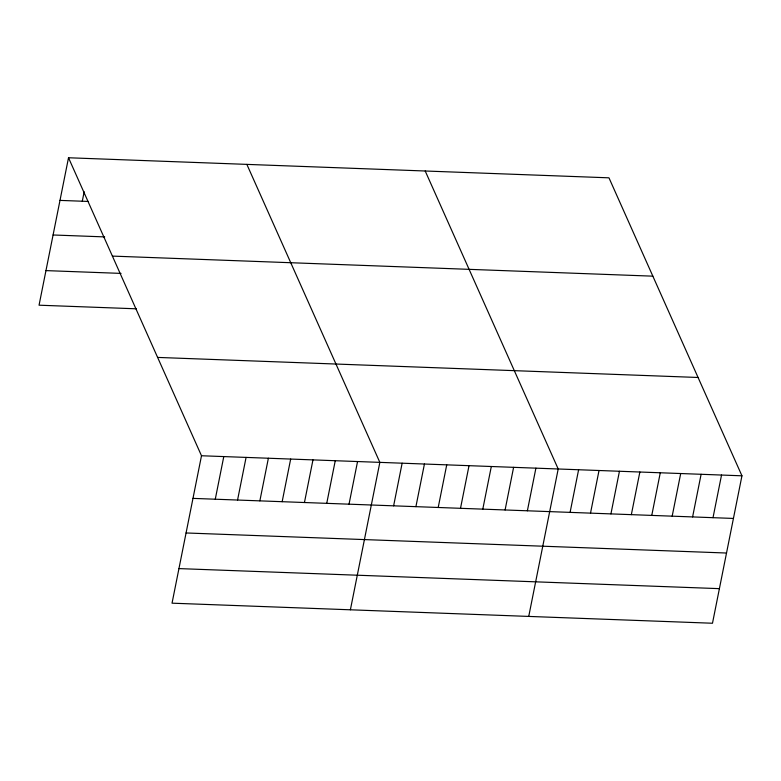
<?xml version="1.0" encoding="UTF-8"?>
<svg xmlns="http://www.w3.org/2000/svg" width="781" height="781" viewBox="0 0 781 781"><rect width="100%" height="100%" fill="white"/><g stroke="black" fill="none" stroke-linecap="round" stroke-linejoin="round"><path stroke-width="1.17" d="M68.513 157.762L201.498 455.753L172.035 603.176L712.487 623.238L741.95 475.805L608.965 177.824L68.513 157.762L39.05 305.195L136.441 308.807M82.288 201.225L84.172 191.755M215.273 499.215L223.786 456.582M237.561 500.035L246.083 457.402M259.858 500.865L268.381 458.232M282.156 501.695L290.669 459.062M304.444 502.525L312.966 459.892M326.741 503.345L335.254 460.712M349.029 504.175L357.552 461.542M350.386 609.795L379.849 462.372L246.855 164.381M393.624 505.834L402.137 463.201M415.912 506.654L424.434 464.021M438.209 507.484L446.732 464.851M460.507 508.314L469.02 465.681M482.795 509.144L491.317 466.511M505.092 509.964L513.605 467.331M527.38 510.794L535.903 468.161M528.737 616.414L558.2 468.99L425.206 171M570.091 512.385L578.614 469.752M590.514 513.137L599.027 470.504M610.927 513.898L619.45 471.265M631.341 514.65L639.864 472.017M651.764 515.411L660.277 472.778M672.177 516.173L680.7 473.54M692.601 516.924L701.113 474.292M713.014 517.686L721.537 475.053M59.991 200.395L88.146 201.439M53.079 234.983L104.703 236.897M112.396 256.1L652.848 276.162M45.962 270.607L121.055 273.399M157.606 357.415L698.068 377.477M201.498 455.753L741.95 475.805M192.975 498.385L733.427 518.438M186.063 532.964L726.525 553.026M178.947 568.597L719.399 588.649"/></g></svg>
